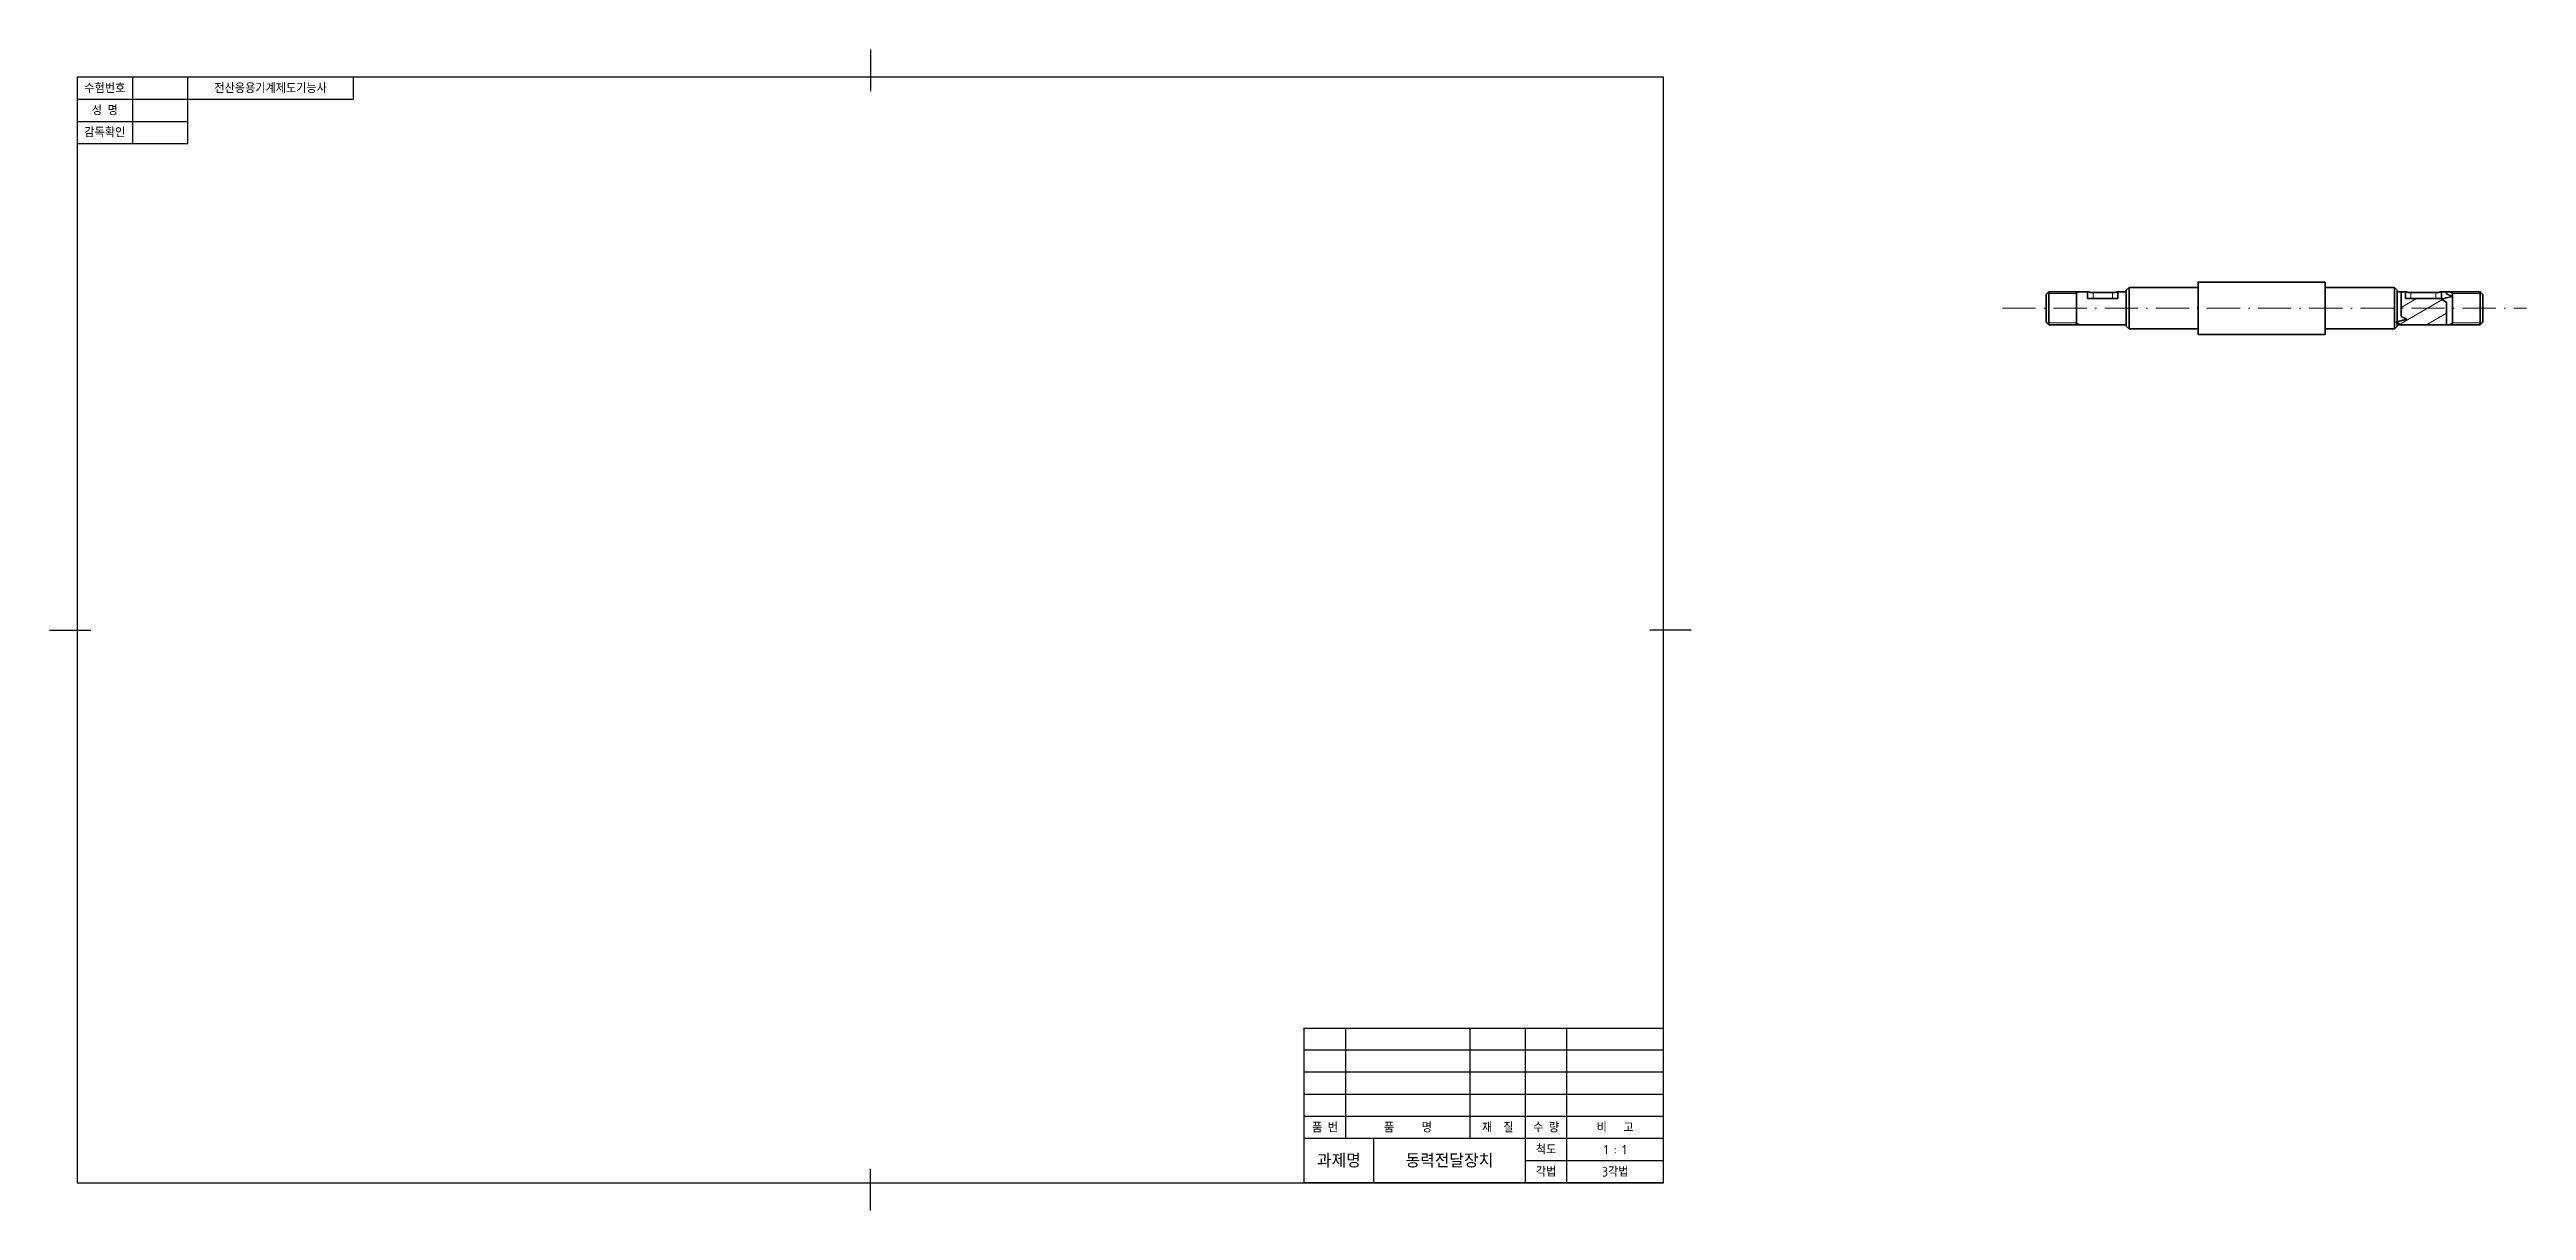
# Model space of a CAD drawing. Header units: millimetres. Extents: x 0 to 896, y 0 to 420.
import ezdxf

# ---------------------------------------------------------------- set-up
doc = ezdxf.new("R2010")
doc.units = ezdxf.units.MM
doc.linetypes.add('DASHDOT', pattern=[18.5, 12, -3, 0.5, -3])
for name, color, linetype in [('문자', 2, 'Continuous'), ('외형선', 3, 'Continuous'), ('윤곽선', 4, 'Continuous')]:
    doc.layers.add(name, color=color, linetype=linetype)
doc.styles.get("Standard").update_dxf_attribs({"font": 'isocp.shx', "bigfont": 'whgtxt.shx'})

msp = doc.modelspace()

# ---------------------------------------------------------------- linework, layer by layer
at = {"layer": '외형선'}
for p, q in [((297, 420), (297, 405)), ((30, 410), (30, 386)), ((50, 386), (50, 410)), ((110, 402), (110, 410)), ((10, 402), (50, 402)), ((50, 402), (110, 402)), ((10, 394), (50, 394)), ((10, 386), (50, 386)), ((0, 210), (15, 210)), ((594, 210), (579, 210)), ((454, 66), (584, 66)), ((454, 10), (454, 66)), ((469, 26), (469, 66)), ((514, 26), (514, 66)), ((534, 10), (534, 66)), ((549, 10), (549, 66)), ((584, 58), (454, 58)), ((584, 50), (454, 50)), ((584, 42), (454, 42)), ((584, 34), (454, 34)), ((584, 26), (454, 26)), ((479, 26), (479, 10)), ((584, 18), (534, 18)), ((297, 0), (297, 15)), ((584, 10), (454, 10))]:
    msp.add_line(p, q, dxfattribs=at)
at = {"layer": '외형선', "color": 7, "lineweight": 35}
for p, q in [((722.42, 331.4), (723.42, 332.4)), ((723.42, 331.66), (723.42, 332.4)), ((723.42, 332.4), (736.33, 332.4)), ((723.42, 320.4), (723.42, 331.66)), ((733.42, 326.4), (733.42, 332.4)), ((736.33, 332.4), (737.42, 332.4)), ((737.42, 332.4), (737.42, 329.9)), ((737.68, 332.32), (737.42, 332.4)), ((737.79, 332.29), (737.68, 332.32)), ((737.89, 332.26), (737.79, 332.29)), ((738.01, 332.23), (737.89, 332.26)), ((738.13, 332.2), (738.01, 332.23)), ((738.25, 332.17), (738.13, 332.2)), ((738.43, 332.14), (738.25, 332.17)), ((738.62, 332.11), (738.43, 332.14)), ((738.81, 332.09), (738.62, 332.11)), ((739.01, 332.07), (738.81, 332.09)), ((739.22, 332.06), (739.01, 332.07)), ((739.42, 332.06), (739.22, 332.06)), ((739.42, 332.06), (746.42, 332.06)), ((746.42, 332.06), (746.62, 332.06)), ((746.62, 332.06), (746.82, 332.07)), ((746.82, 332.07), (747.02, 332.09)), ((747.02, 332.09), (747.22, 332.11)), ((747.22, 332.11), (747.4, 332.14)), ((747.4, 332.14), (747.58, 332.17)), ((747.58, 332.17), (747.71, 332.2)), ((747.71, 332.2), (747.83, 332.23)), ((747.83, 332.23), (747.94, 332.26)), ((747.94, 332.26), (748.05, 332.29)), ((748.05, 332.29), (748.15, 332.32)), ((748.15, 332.32), (748.42, 332.4)), ((748.42, 332.4), (749.65, 332.4)), ((748.42, 329.9), (748.42, 332.4)), ((749.65, 332.4), (751.42, 332.4)), ((751.42, 332.9), (752.42, 333.9)), ((751.42, 332.1), (751.42, 332.9)), ((751.42, 319.9), (751.42, 332.1)), ((752.42, 332.98), (752.42, 333.9)), ((752.42, 333.9), (777.42, 333.9)), ((752.42, 318.9), (752.42, 332.98)), ((777.42, 334.74), (777.42, 335.9)), ((777.42, 335.9), (823.42, 335.9)), ((777.42, 316.9), (777.42, 334.74)), ((823.42, 334.74), (823.42, 335.9)), ((823.42, 316.9), (823.42, 334.74)), ((823.42, 333.9), (848.42, 333.9)), ((848.42, 332.98), (848.42, 333.9)), ((849.42, 332.9), (848.42, 333.9)), ((848.42, 318.9), (848.42, 332.98)), ((849.42, 332.1), (849.42, 332.9)), ((849.42, 332.4), (850.92, 332.4)), ((849.42, 319.9), (849.42, 332.1)), ((850.92, 332.4), (850.92, 331.66)), ((850.92, 332.4), (852.42, 332.4)), ((850.92, 331.66), (850.92, 323.4)), ((852.42, 332.4), (852.42, 329.9)), ((852.68, 332.32), (852.42, 332.4)), ((852.79, 332.29), (852.68, 332.32)), ((852.89, 332.26), (852.79, 332.29)), ((853.01, 332.23), (852.89, 332.26)), ((853.13, 332.2), (853.01, 332.23)), ((853.25, 332.17), (853.13, 332.2)), ((853.43, 332.14), (853.25, 332.17)), ((853.62, 332.11), (853.43, 332.14)), ((853.81, 332.09), (853.62, 332.11)), ((854.01, 332.07), (853.81, 332.09)), ((854.22, 332.06), (854.01, 332.07)), ((854.42, 332.06), (854.22, 332.06)), ((854.42, 332.06), (863.42, 332.06)), ((863.42, 332.06), (863.62, 332.06)), ((863.62, 332.06), (863.82, 332.07)), ((863.82, 332.07), (864.02, 332.09)), ((864.02, 332.09), (864.22, 332.11)), ((864.22, 332.11), (864.4, 332.14)), ((864.4, 332.14), (864.58, 332.17)), ((864.58, 332.17), (864.71, 332.2)), ((864.71, 332.2), (864.83, 332.23)), ((864.83, 332.23), (864.94, 332.26)), ((864.94, 332.26), (865.05, 332.29)), ((865.05, 332.29), (865.15, 332.32)), ((865.15, 332.32), (865.42, 332.4)), ((865.42, 332.4), (867.3, 332.4)), ((865.42, 329.9), (865.42, 332.4)), ((867.3, 331.66), (867.3, 332.4)), ((867.3, 332.4), (879.42, 332.4)), ((869.3, 330.66), (867.3, 331.66)), ((869.42, 326.4), (869.42, 332.4)), ((879.42, 331.66), (879.42, 332.4)), ((880.42, 331.4), (879.42, 332.4)), ((879.42, 320.4), (879.42, 331.66)), ((722.42, 330.79), (722.42, 331.4)), ((722.42, 321.4), (722.42, 330.79)), ((733.42, 320.4), (733.42, 326.4)), ((748.42, 329.9), (737.42, 329.9)), ((850.92, 323.4), (852.92, 322.4)), ((865.42, 329.9), (852.42, 329.9)), ((865.3, 329.66), (869.3, 330.66)), ((867.3, 328.66), (865.3, 329.66)), ((867.3, 320.4), (867.3, 328.66)), ((869.42, 320.4), (869.42, 326.4)), ((880.42, 330.79), (880.42, 331.4)), ((880.42, 321.4), (880.42, 330.79)), ((722.42, 321.4), (723.42, 320.4)), ((723.42, 320.4), (736.33, 320.4)), ((736.33, 320.4), (749.65, 320.4)), ((749.65, 320.4), (751.42, 320.4)), ((751.42, 319.9), (752.42, 318.9)), ((752.42, 318.9), (777.42, 318.9)), ((777.42, 316.9), (823.42, 316.9)), ((823.42, 318.9), (848.42, 318.9)), ((849.42, 319.9), (848.42, 318.9)), ((852.92, 322.4), (848.92, 321.4)), ((848.92, 321.4), (850.92, 320.4)), ((849.42, 320.4), (850.92, 320.4)), ((850.92, 320.4), (867.3, 320.4)), ((867.3, 320.4), (879.42, 320.4)), ((880.42, 321.4), (879.42, 320.4))]:
    msp.add_line(p, q, dxfattribs=at)
at = {"layer": '외형선', "color": 7, "lineweight": 13}
for p, q in [((723.42, 331.72), (722.74, 331.72)), ((733.42, 331.72), (723.42, 331.72)), ((733.42, 331.72), (734.59, 332.4)), ((739.42, 332.06), (739.42, 329.9)), ((746.42, 329.9), (746.42, 332.06)), ((854.42, 332.06), (854.42, 329.9)), ((863.42, 329.9), (863.42, 332.06)), ((869.42, 331.72), (868.25, 332.4)), ((869.42, 331.72), (879.42, 331.72)), ((879.42, 331.72), (880.1, 331.72)), ((850.92, 320.91), (867.3, 330.37)), ((850.92, 326.69), (856.48, 329.9)), ((860.03, 320.4), (867.3, 324.6)), ((723.42, 321.08), (722.74, 321.08)), ((733.42, 321.08), (723.42, 321.08)), ((733.42, 321.08), (734.59, 320.4)), ((869.42, 321.08), (868.25, 320.4)), ((869.42, 321.08), (879.42, 321.08)), ((879.42, 321.08), (880.1, 321.08))]:
    msp.add_line(p, q, dxfattribs=at)
at = {"layer": '외형선', "color": 7, "linetype": 'DASHDOT', "lineweight": 13}
msp.add_line((706.62, 326.4), (896.22, 326.4), dxfattribs=at)
at = {"layer": '윤곽선'}
msp.add_lwpolyline([(10, 10), (584, 10), (584, 410), (10, 410)], close=True, dxfattribs=at)

# ---------------------------------------------------------------- texts
at = {"layer": '문자', "attachment_point": 5}
for s, width, heights, insert, char_height in [('수험번호', 20, [0], (20, 406), 3.5), ('전산응용기계제도기능사', 54.847, [0], (80, 406), 3.5), ('성 명', 20, [0], (20, 398), 3.5), ('감독확인', 20, [0], (20, 390), 3.5), ('품 번', 25, [0], (461.5, 30), 3.5), ('품     명', 38.9161, [0], (491.5, 30), 3.5), ('재  질', 25, [3.5], (524, 30), 3.5), ('수 량', 25, [0], (541.5, 30), 3.5), ('비   고', 25, [0], (566.5, 30), 3.5), ('과제명', 25, [0], (466.5, 18), 5), ('동력전달장치', 43.0889, [0], (506.5, 18), 5), ('척도', 25, [0], (541.5, 22), 3.5), ('1 : 1', 25, [0], (566.5, 22), 3.5), ('각법', 25, [0], (541.5, 14), 3.5), ('3각법', 25, [0], (566.5, 14), 3.5)]:
    msp.add_mtext_dynamic_manual_height_columns(s, width=width, gutter_width=12.5, heights=heights, dxfattribs=dict(at, insert=insert, char_height=char_height))

doc.saveas('drawing.dxf')
